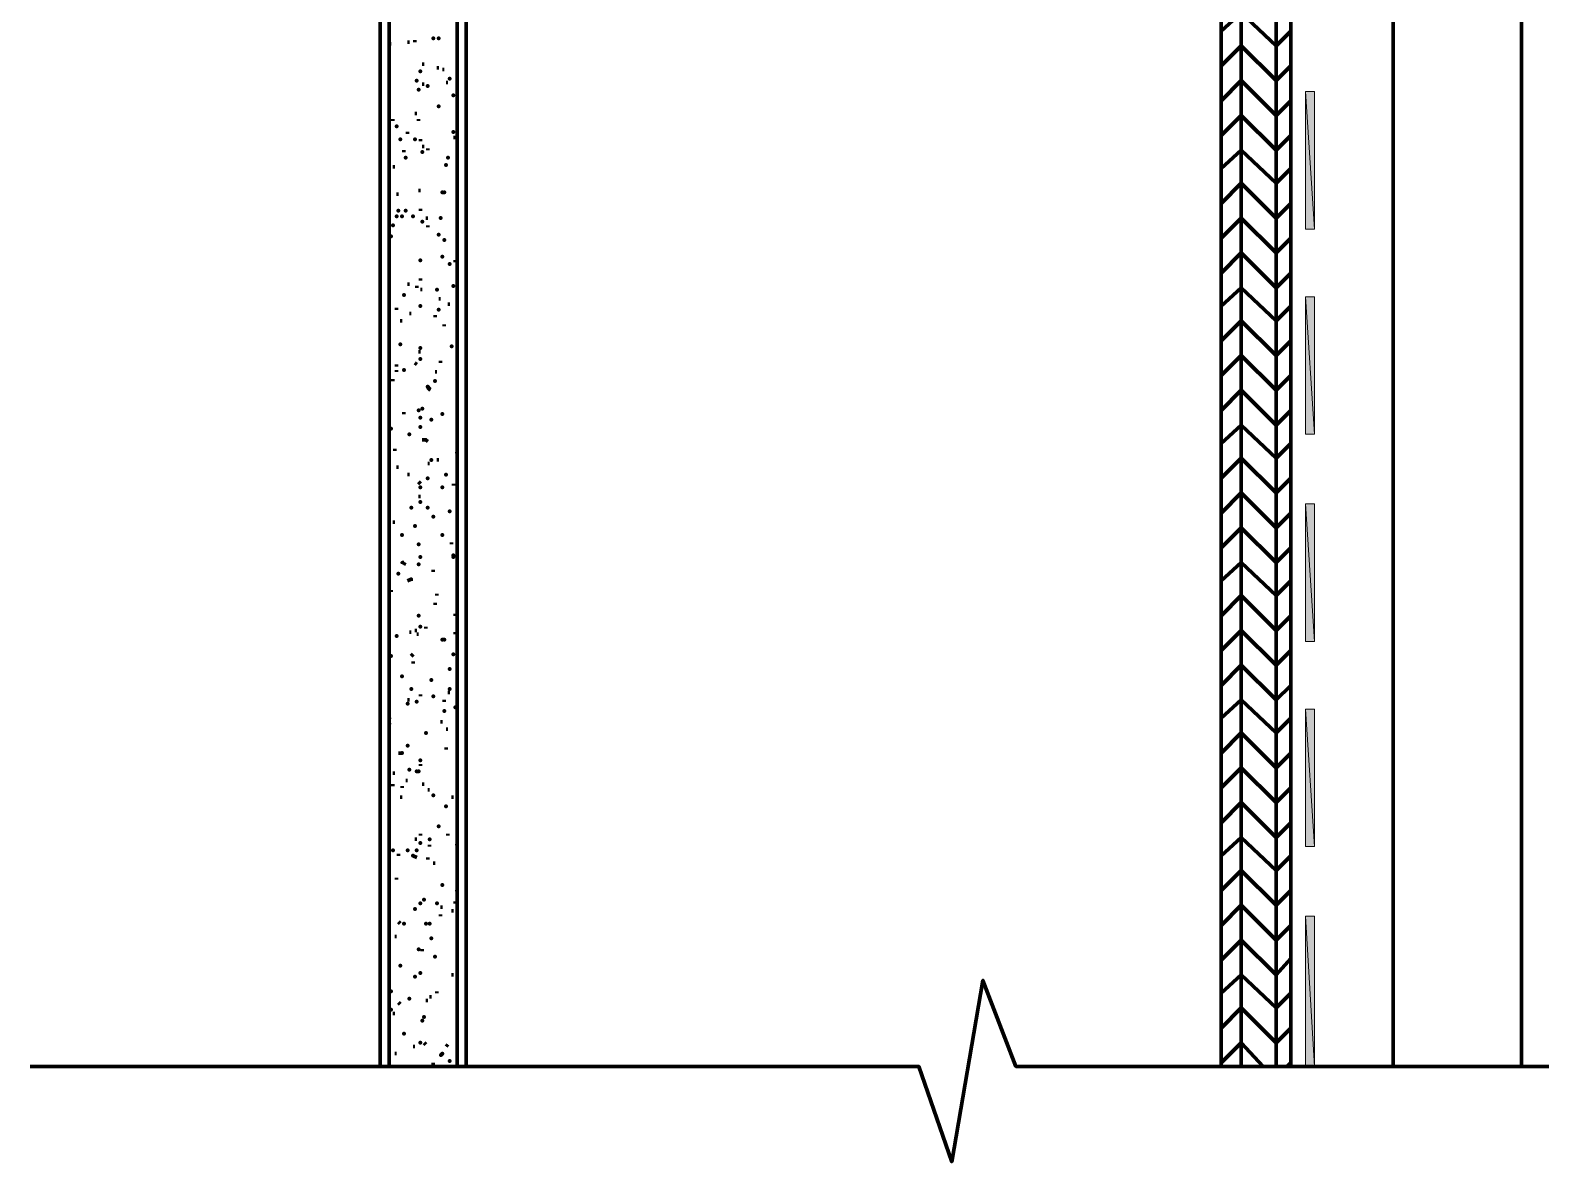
# Model space of a CAD drawing. Extents: x 207.7 to 257.7, y 176.6 to 255.2.
# Drawn here: x 207.65 to 219.43, y 176.57 to 185.39 of the extents above; entities that cross this region are included whole.
import ezdxf

# ---------------------------------------------------------------- set-up
doc = ezdxf.new("R2010")
doc.units = 0
doc.header["$MEASUREMENT"] = 0
for name, color, linetype, lineweight in [('Dt-Line 1', 9, 'Continuous', 0), ('Dt-Line 2', 6, 'Continuous', 9), ('Dt-Line 3', 7, 'Continuous', 15), ('Dt-Line 4', 1, 'Continuous', 25)]:
    doc.layers.add(name, color=color, linetype=linetype, lineweight=lineweight)

msp = doc.modelspace()

# ---------------------------------------------------------------- hatches: boundary and pattern name
at = {"layer": 'Dt-Line 2', "linetype": 'Continuous', "lineweight": 0}
for points in [[(217.66648, 184.90889), (217.59505, 184.90889), (217.59505, 183.83746), (217.66648, 183.83746)], [(217.66648, 183.30889), (217.59505, 183.30889), (217.59505, 182.23746), (217.66648, 182.23746)], [(217.66648, 181.6946), (217.59505, 181.6946), (217.59505, 180.62317), (217.66648, 180.62317)], [(217.66648, 180.0946), (217.59505, 180.0946), (217.59505, 179.02316), (217.66648, 179.02316)], [(217.66648, 178.48031), (217.59505, 178.48031), (217.59505, 177.30888), (217.66648, 177.30888)]]:
    msp.add_hatch(color=256, dxfattribs=at).paths.add_polyline_path(points, flags=0)

# ---------------------------------------------------------------- linework, layer by layer
at = {"layer": 'Dt-Line 1', "linetype": 'Continuous', "lineweight": 158}
for p, q in [((210.45218, 185.28032), (210.46647, 185.28032)), ((210.59504, 185.2946), (210.60933, 185.2946)), ((210.65218, 185.30889), (210.65218, 185.2946)), ((210.70933, 185.12318), (210.72361, 185.12318)), ((210.82361, 185.0946), (210.8379, 185.0946)), ((210.86647, 185.08032), (210.88075, 185.08032)), ((210.70933, 184.96603), (210.72361, 184.96603)), ((210.89504, 184.98032), (210.90933, 184.98032)), ((210.48075, 184.6946), (210.48075, 184.68032)), ((210.65218, 184.73746), (210.66647, 184.73746)), ((210.68075, 184.68032), (210.68075, 184.6946)), ((210.59504, 184.5946), (210.59504, 184.58032)), ((210.69504, 184.53746), (210.69504, 184.52317)), ((210.70933, 184.48032), (210.72361, 184.48032)), ((210.75218, 184.46603), (210.75218, 184.45175)), ((210.95218, 184.55175), (210.96647, 184.55175)), ((210.56647, 184.43746), (210.56647, 184.45175)), ((210.48075, 184.32317), (210.49504, 184.32317)), ((210.50933, 184.10889), (210.52361, 184.10889)), ((210.68075, 184.13746), (210.69504, 184.13746)), ((210.69504, 183.9946), (210.69504, 183.98032)), ((210.7379, 183.92317), (210.75218, 183.92317)), ((210.75218, 183.85174), (210.75218, 183.86603)), ((210.96647, 183.5946), (210.96647, 183.58032)), ((210.59504, 183.40889), (210.60933, 183.40889)), ((210.66647, 183.3946), (210.66647, 183.38032)), ((210.69504, 183.45174), (210.69504, 183.43746)), ((210.69504, 183.36603), (210.70933, 183.36603)), ((210.8379, 183.2946), (210.85218, 183.2946)), ((210.50933, 183.20889), (210.50933, 183.22317)), ((210.60933, 183.18031), (210.62361, 183.18031)), ((210.80933, 183.15174), (210.80933, 183.16603)), ((210.90933, 183.25174), (210.92361, 183.25174)), ((210.5379, 183.12317), (210.55218, 183.12317)), ((210.88075, 183.0946), (210.88075, 183.08032)), ((210.68075, 182.88032), (210.69504, 182.88032)), ((210.85218, 182.7946), (210.85218, 182.80889)), ((210.45218, 182.73746), (210.45218, 182.75174)), ((210.50933, 182.78031), (210.50933, 182.76603)), ((210.50933, 182.72317), (210.50933, 182.73746)), ((210.65218, 182.7946), (210.66647, 182.78031)), ((210.80933, 182.72317), (210.82361, 182.72317)), ((210.48075, 182.66603), (210.48075, 182.65174)), ((210.56647, 182.40889), (210.56647, 182.3946)), ((210.49504, 182.10888), (210.49504, 182.12317)), ((210.50933, 181.98031), (210.52361, 181.98031)), ((210.75218, 182.00889), (210.76647, 182.00889)), ((210.82361, 182.03746), (210.8379, 182.03746)), ((210.59504, 181.92317), (210.60933, 181.92317)), ((210.68075, 181.86603), (210.69504, 181.85174)), ((210.68075, 181.75174), (210.69504, 181.75174)), ((210.95218, 181.83746), (210.95218, 181.85174)), ((210.48075, 181.55174), (210.49504, 181.55174)), ((210.9379, 181.3946), (210.9379, 181.38031)), ((210.79504, 181.18031), (210.79504, 181.16603)), ((210.46647, 181.00888), (210.46647, 181.02317)), ((210.80933, 180.92317), (210.80933, 180.90888)), ((210.82361, 180.9946), (210.82361, 180.98031)), ((210.96647, 180.82317), (210.96647, 180.83745)), ((210.98076, 180.86603), (210.98076, 180.88031)), ((210.60933, 180.6946), (210.62361, 180.6946)), ((210.65218, 180.70888), (210.66647, 180.70888)), ((210.7379, 180.72317), (210.7379, 180.73745)), ((210.96647, 180.6946), (210.96647, 180.68031)), ((210.66647, 180.68031), (210.68075, 180.68031)), ((210.62361, 180.50888), (210.6379, 180.52317)), ((210.6379, 180.45174), (210.6379, 180.46603)), ((210.90933, 180.22317), (210.92361, 180.22317)), ((210.59504, 180.16602), (210.60933, 180.16602)), ((210.69504, 180.20888), (210.69504, 180.1946)), ((210.88075, 180.16602), (210.88075, 180.15174)), ((210.85218, 179.99459), (210.86647, 179.99459)), ((210.89504, 179.93745), (210.90933, 179.93745)), ((210.89504, 179.7946), (210.89504, 179.78031)), ((210.69504, 179.66602), (210.69504, 179.65174)), ((210.48075, 179.5946), (210.49504, 179.5946)), ((210.48075, 179.50888), (210.48075, 179.49459)), ((210.58076, 179.53745), (210.59504, 179.53745)), ((210.70933, 179.50888), (210.72361, 179.50888)), ((210.5379, 179.40888), (210.55218, 179.40888)), ((210.55218, 179.49459), (210.55218, 179.48031)), ((210.75218, 179.46602), (210.76647, 179.46602)), ((210.9379, 179.40888), (210.95218, 179.40888)), ((210.65218, 179.08031), (210.66647, 179.08031)), ((210.69504, 179.12316), (210.69504, 179.10888)), ((210.76647, 179.02316), (210.76647, 179.03745)), ((210.90933, 179.10888), (210.90933, 179.12316)), ((210.52361, 178.95174), (210.52361, 178.96602)), ((210.75218, 178.92316), (210.75218, 178.93745)), ((210.79504, 178.89459), (210.80933, 178.89459)), ((210.50933, 178.76602), (210.50933, 178.78031)), ((210.96647, 178.59459), (210.96647, 178.58031)), ((210.85218, 178.55174), (210.86647, 178.55174)), ((210.85218, 178.49459), (210.85218, 178.48031)), ((210.9379, 178.52316), (210.95218, 178.52316)), ((210.52361, 178.43745), (210.5379, 178.42316)), ((210.49504, 178.32316), (210.50933, 178.32316)), ((210.70933, 178.20888), (210.70933, 178.22316)), ((210.9379, 178.02316), (210.95218, 178.02316)), ((210.82361, 177.89459), (210.82361, 177.88031)), ((210.52361, 177.80888), (210.5379, 177.79459)), ((210.7379, 177.82316), (210.75218, 177.82316)), ((210.76647, 177.85173), (210.78076, 177.85173)), ((210.48075, 177.72316), (210.49504, 177.72316)), ((210.49504, 177.40888), (210.50933, 177.40888)), ((210.6379, 177.46602), (210.65218, 177.46602)), ((210.72361, 177.49459), (210.7379, 177.4803)), ((210.89504, 177.46602), (210.90933, 177.4803)), ((210.79504, 177.32316), (210.79504, 177.33745)), ((217.45219, 177.30888), (217.48077, 177.33745))]:
    msp.add_line(p, q, dxfattribs=at)
for points in [[(217.48077, 185.38032), (217.36648, 185.26603), (217.09505, 185.52318), (216.93791, 185.38032)], [(210.79504, 185.32318), (210.79504, 185.32318), (210.79504, 185.32319)], [(210.8379, 185.32318), (210.8379, 185.32318), (210.8379, 185.32319)], [(217.48077, 185.10889), (217.36648, 184.9946), (217.09505, 185.26603), (216.93791, 185.10889)], [(210.66647, 184.9946), (210.66647, 184.9946), (210.66647, 184.99462)], [(210.75218, 184.95175), (210.75218, 184.95175), (210.75218, 184.95176)], [(210.92361, 185.00889), (210.92361, 185.00889), (210.92361, 185.00891)], [(217.48077, 184.83746), (217.36648, 184.72317), (217.09505, 184.9946), (216.93791, 184.83746)], [(210.68075, 184.92317), (210.68075, 184.92317), (210.68075, 184.92319)], [(210.95218, 184.88032), (210.95218, 184.88032), (210.95218, 184.88033)], [(210.8379, 184.7946), (210.8379, 184.7946), (210.8379, 184.79462)], [(217.48077, 184.56603), (217.36648, 184.45175), (217.09505, 184.72317), (216.93791, 184.56603)], [(210.50933, 184.63746), (210.50933, 184.63746), (210.50933, 184.63747)], [(210.95218, 184.5946), (210.95218, 184.5946), (210.95218, 184.59462)], [(210.5379, 184.53746), (210.5379, 184.53746), (210.5379, 184.53747)], [(210.65218, 184.53746), (210.65218, 184.53746), (210.65218, 184.53747)], [(210.58076, 184.3946), (210.58076, 184.3946), (210.58076, 184.39462)], [(210.70933, 184.43746), (210.70933, 184.43746), (210.70933, 184.43747)], [(210.89504, 184.33746), (210.89504, 184.33746), (210.89504, 184.33748)], [(210.90933, 184.3946), (210.90933, 184.3946), (210.90933, 184.39462)], [(217.48077, 184.30889), (217.36648, 184.1946), (217.09505, 184.45175), (216.93791, 184.30889)], [(217.48077, 184.03746), (217.36648, 183.92317), (217.09505, 184.1946), (216.93791, 184.03746)], [(210.48075, 183.86603), (210.48075, 183.86603), (210.48075, 183.86604)], [(210.50933, 183.93746), (210.50933, 183.93746), (210.50933, 183.93747)], [(210.52361, 183.98032), (210.52361, 183.98032), (210.52361, 183.98033)], [(210.55218, 183.93746), (210.55218, 183.93746), (210.55218, 183.93747)], [(210.58076, 183.98032), (210.58076, 183.98032), (210.58076, 183.98033)], [(210.6379, 183.93746), (210.6379, 183.93746), (210.6379, 183.93747)], [(210.70933, 183.8946), (210.70933, 183.8946), (210.70933, 183.89462)], [(210.85218, 183.92317), (210.85218, 183.92317), (210.85218, 183.92319)], [(217.48077, 183.76603), (217.36648, 183.65174), (217.09505, 183.92317), (216.93791, 183.76603)], [(210.46647, 183.78032), (210.46647, 183.78032), (210.46647, 183.78033)], [(210.8379, 183.7946), (210.8379, 183.7946), (210.8379, 183.79462)], [(210.88075, 183.75174), (210.88075, 183.75174), (210.88075, 183.75176)], [(217.48077, 183.4946), (217.36648, 183.38032), (217.09505, 183.65174), (216.93791, 183.4946)], [(210.69504, 183.5946), (210.69504, 183.5946), (210.69504, 183.59462)], [(210.86647, 183.62317), (210.86647, 183.62317), (210.86647, 183.62319)], [(210.92361, 183.56603), (210.92361, 183.56603), (210.92361, 183.56604)], [(210.95218, 183.3946), (210.95218, 183.3946), (210.95218, 183.39461)], [(210.56647, 183.32317), (210.56647, 183.32317), (210.56647, 183.32319)], [(210.82361, 183.36603), (210.82361, 183.36603), (210.82361, 183.36604)], [(217.48077, 183.23746), (217.36648, 183.12317), (217.09505, 183.38032), (216.93791, 183.23746)], [(210.69504, 183.23746), (210.69504, 183.23746), (210.69504, 183.23747)], [(210.8379, 183.20889), (210.8379, 183.20889), (210.8379, 183.2089)], [(217.48077, 182.96603), (217.36648, 182.85174), (217.09505, 183.12317), (216.93791, 182.96603)], [(210.5379, 182.93746), (210.5379, 182.93746), (210.5379, 182.93747)], [(210.9379, 182.92317), (210.9379, 182.92317), (210.9379, 182.92319)], [(210.69504, 182.90889), (210.69504, 182.90889), (210.69504, 182.9089)], [(210.69504, 182.82317), (210.69504, 182.82317), (210.69504, 182.82319)], [(217.48077, 182.6946), (217.36648, 182.58031), (217.09505, 182.85174), (216.93791, 182.6946)], [(210.56647, 182.73746), (210.56647, 182.73746), (210.56647, 182.73747)], [(210.75218, 182.60889), (210.76647, 182.5946), (210.75218, 182.58031)], [(210.80933, 182.65174), (210.80933, 182.65174), (210.80933, 182.65176)], [(217.48077, 182.42317), (217.36648, 182.30888), (217.09505, 182.58031), (216.93791, 182.42317)], [(210.68075, 182.42317), (210.68075, 182.42317), (210.68075, 182.42318)], [(210.69504, 182.36603), (210.69504, 182.36603), (210.69504, 182.36604)], [(210.70933, 182.43746), (210.70933, 182.43746), (210.70933, 182.43747)], [(210.78076, 182.35174), (210.78076, 182.35174), (210.78076, 182.35176)], [(210.86647, 182.3946), (210.86647, 182.3946), (210.86647, 182.39461)], [(210.46647, 182.28031), (210.46647, 182.28031), (210.46647, 182.28033)], [(210.60933, 182.23746), (210.60933, 182.23746), (210.60933, 182.23747)], [(210.69504, 182.2946), (210.69504, 182.2946), (210.69504, 182.29461)], [(217.48077, 182.16603), (217.36648, 182.05174), (217.09505, 182.30888), (216.93791, 182.16603)], [(210.70933, 182.1946), (210.7379, 182.1946), (210.75218, 182.18031)], [(210.78076, 182.03746), (210.78076, 182.03746), (210.78076, 182.03747)], [(210.98076, 182.0946), (210.98076, 182.0946), (210.98076, 182.09461)], [(217.48077, 181.8946), (217.36648, 181.78031), (217.09505, 182.05174), (216.93791, 181.8946)], [(210.75218, 181.8946), (210.75218, 181.8946), (210.75218, 181.89461)], [(210.89504, 181.92317), (210.89504, 181.92317), (210.89504, 181.92318)], [(210.69504, 181.82317), (210.69504, 181.82317), (210.69504, 181.82318)], [(210.86647, 181.82317), (210.86647, 181.82317), (210.86647, 181.82318)], [(217.48077, 181.62317), (217.36648, 181.50888), (217.09505, 181.78031), (216.93791, 181.62317)], [(210.62361, 181.66603), (210.62361, 181.66603), (210.62361, 181.66604)], [(210.69504, 181.70888), (210.69504, 181.70888), (210.69504, 181.7089)], [(210.75218, 181.66603), (210.75218, 181.66603), (210.75218, 181.66604)], [(210.92361, 181.63745), (210.92361, 181.63745), (210.92361, 181.63747)], [(210.65218, 181.52317), (210.65218, 181.52317), (210.65218, 181.52318)], [(210.79504, 181.5946), (210.79504, 181.5946), (210.79504, 181.59461)], [(217.48077, 181.35174), (217.36648, 181.23745), (217.09505, 181.50888), (216.93791, 181.35174)], [(210.55218, 181.45174), (210.55218, 181.45174), (210.55218, 181.45176)], [(210.86647, 181.45174), (210.86647, 181.45174), (210.86647, 181.45176)], [(210.68075, 181.38031), (210.68075, 181.38031), (210.68075, 181.38033)], [(210.58076, 181.22317), (210.55218, 181.23745), (210.56647, 181.23745)], [(210.68075, 181.22317), (210.68075, 181.22317), (210.68075, 181.22318)], [(217.48077, 181.0946), (217.36648, 180.98031), (217.09505, 181.23745), (216.93791, 181.0946)], [(210.52361, 181.15174), (210.52361, 181.15174), (210.52361, 181.15175)], [(210.59504, 181.0946), (210.62361, 181.10888), (210.62361, 181.0946)], [(217.48077, 180.82317), (217.36648, 180.70888), (217.09505, 180.98031), (216.93791, 180.82317)], [(210.68075, 180.82317), (210.68075, 180.82317), (210.68075, 180.82318)], [(210.69504, 180.73745), (210.69504, 180.73745), (210.69504, 180.73747)], [(217.48077, 180.55174), (217.36648, 180.43745), (217.09505, 180.70888), (216.93791, 180.55174)], [(210.50933, 180.66603), (210.50933, 180.66603), (210.50933, 180.66604)], [(210.46647, 180.50888), (210.46647, 180.50888), (210.46647, 180.5089)], [(210.95218, 180.52317), (210.95218, 180.52317), (210.95218, 180.52318)], [(210.55218, 180.35174), (210.55218, 180.35174), (210.55218, 180.35175)], [(210.92361, 180.40888), (210.92361, 180.40888), (210.92361, 180.4089)], [(217.48077, 180.28031), (217.36648, 180.16602), (217.09505, 180.43745), (216.93791, 180.28031)], [(210.62361, 180.25174), (210.62361, 180.25174), (210.62361, 180.25175)], [(210.78076, 180.32317), (210.78076, 180.32317), (210.78076, 180.32318)], [(210.92361, 180.25174), (210.92361, 180.25174), (210.92361, 180.25175)], [(210.59504, 180.13745), (210.59504, 180.13745), (210.59504, 180.13747)], [(210.66647, 180.15174), (210.66647, 180.15174), (210.66647, 180.15175)], [(210.79504, 180.1946), (210.79504, 180.1946), (210.79504, 180.19461)], [(217.48077, 180.02317), (217.36648, 179.90888), (217.09505, 180.16602), (216.93791, 180.02317)], [(210.45218, 180.02317), (210.45218, 180.02317), (210.45218, 180.02318)], [(210.45218, 179.98031), (210.45218, 179.98031), (210.45218, 179.98032)], [(210.88075, 180.08031), (210.88075, 180.08031), (210.88075, 180.08032)], [(210.7379, 179.90888), (210.7379, 179.90888), (210.7379, 179.9089)], [(217.48077, 179.75174), (217.36648, 179.63745), (217.09505, 179.90888), (216.93791, 179.75174)], [(210.55218, 179.75174), (210.52361, 179.75174)], [(210.59504, 179.80888), (210.59504, 179.80888), (210.59504, 179.80889)], [(210.69504, 179.69459), (210.69504, 179.69459), (210.69504, 179.69461)], [(217.48077, 179.48031), (217.36648, 179.36602), (217.09505, 179.63745), (216.93791, 179.48031)], [(210.60933, 179.62317), (210.60933, 179.62317), (210.60933, 179.62318)], [(210.79504, 179.42317), (210.79504, 179.42317), (210.79504, 179.42318)], [(210.89504, 179.33745), (210.89504, 179.33745), (210.89504, 179.33746)], [(217.48077, 179.20888), (217.36648, 179.09459), (217.09505, 179.36602), (216.93791, 179.20888)], [(210.8379, 179.18031), (210.8379, 179.18031), (210.8379, 179.18032)], [(210.69504, 179.05174), (210.69504, 179.05174), (210.69504, 179.05175)], [(210.76647, 179.08031), (210.76647, 179.08031), (210.76647, 179.08032)], [(210.98076, 179.03745), (210.98076, 179.03745), (210.98076, 179.03747)], [(217.48077, 178.95174), (217.36648, 178.83745), (217.09505, 179.09459), (216.93791, 178.95174)], [(210.48075, 178.99459), (210.48075, 178.99459), (210.48075, 178.99461)], [(210.59504, 178.99459), (210.59504, 178.99459), (210.59504, 178.99461)], [(210.6379, 178.95174), (210.66647, 178.93745)], [(210.66647, 178.99459), (210.66647, 178.99459), (210.66647, 178.99461)], [(217.48077, 178.68031), (217.36648, 178.56602), (217.09505, 178.83745), (216.93791, 178.68031)], [(210.86647, 178.72316), (210.86647, 178.72316), (210.86647, 178.72318)], [(210.69504, 178.58031), (210.69504, 178.58031), (210.69504, 178.58032)], [(210.72361, 178.60888), (210.72361, 178.60888), (210.72361, 178.60889)], [(210.82361, 178.58031), (210.82361, 178.58031), (210.82361, 178.58032)], [(210.98076, 178.68031), (210.98076, 178.68031), (210.98076, 178.68032)], [(217.48077, 178.40888), (217.36648, 178.29459), (217.09505, 178.56602), (216.93791, 178.40888)], [(210.65218, 178.53745), (210.65218, 178.53745), (210.65218, 178.53746)], [(210.56647, 178.42316), (210.56647, 178.42316), (210.56647, 178.42318)], [(210.7379, 178.42316), (210.7379, 178.42316), (210.7379, 178.42318)], [(210.76647, 178.42316), (210.76647, 178.42316), (210.76647, 178.42318)], [(210.78076, 178.30888), (210.78076, 178.30888), (210.78076, 178.30889)], [(217.48077, 178.15173), (217.36648, 178.02316), (217.09505, 178.29459), (216.93791, 178.13745)], [(210.5379, 178.09459), (210.5379, 178.09459), (210.5379, 178.09461)], [(210.80933, 178.16602), (210.80933, 178.16602), (210.80933, 178.16604)], [(210.65218, 178.00888), (210.65218, 178.00888), (210.65218, 178.00889)], [(210.69504, 178.03745), (210.69504, 178.03745), (210.69504, 178.03746)], [(217.48077, 177.88031), (217.36648, 177.76602), (217.09505, 178.02316), (216.93791, 177.88031)], [(210.46647, 177.89459), (210.46647, 177.89459), (210.46647, 177.89461)], [(210.46647, 177.75173), (210.46647, 177.75173), (210.46647, 177.75175)], [(210.60933, 177.83745), (210.60933, 177.83745), (210.60933, 177.83746)], [(217.48077, 177.60888), (217.36648, 177.49459), (217.09505, 177.76602), (216.93791, 177.60888)], [(210.70933, 177.66602), (210.70933, 177.66602), (210.70933, 177.66603)], [(210.72361, 177.69459), (210.72361, 177.69459), (210.72361, 177.6946)], [(210.56647, 177.56602), (210.56647, 177.56602), (210.56647, 177.56603)], [(210.69504, 177.49459), (210.69504, 177.49459), (210.69504, 177.4946)], [(217.26648, 177.30888), (217.09505, 177.49459), (216.93791, 177.33745)], [(210.92361, 177.35173), (210.92361, 177.35173), (210.92361, 177.35175)]]:
    msp.add_lwpolyline(points, dxfattribs=at)
for points in [[(210.69504, 185.06603), (210.69504, 185.06605), (210.69504, 185.06603)], [(210.88075, 184.12317), (210.88075, 184.12319), (210.86647, 184.12317)], [(210.69504, 181.28031), (210.69504, 181.28033), (210.69504, 181.28031)], [(210.95218, 181.2946), (210.95218, 181.29461), (210.95218, 181.28031)], [(210.86647, 180.63745), (210.86647, 180.63747), (210.88075, 180.63745)], [(210.96647, 180.10888), (210.96647, 180.1089), (210.98076, 180.10888)], [(210.68075, 179.60888), (210.68075, 179.60889), (210.66647, 179.60888)], [(210.86647, 177.40888), (210.86647, 177.40889), (210.85218, 177.39459)]]:
    msp.add_lwpolyline(points, close=True, dxfattribs=at)
for p in [(210.79504, 185.32318), (210.8379, 185.32318), (210.69504, 185.06603), (210.69504, 185.06603), (210.66647, 184.9946), (210.75218, 184.95175), (210.92361, 185.00889), (210.68075, 184.92317), (210.95218, 184.88032), (210.8379, 184.7946), (210.50933, 184.63746), (210.95218, 184.5946), (210.5379, 184.53746), (210.65218, 184.53746), (210.58076, 184.3946), (210.70933, 184.43746), (210.89504, 184.33746), (210.90933, 184.3946), (210.86647, 184.12317), (210.88075, 184.12317), (210.48075, 183.86603), (210.50933, 183.93746), (210.52361, 183.98032), (210.55218, 183.93746), (210.58076, 183.98032), (210.6379, 183.93746), (210.70933, 183.8946), (210.85218, 183.92317), (210.46647, 183.78032), (210.8379, 183.7946), (210.88075, 183.75174), (210.69504, 183.5946), (210.86647, 183.62317), (210.92361, 183.56603), (210.95218, 183.3946), (210.56647, 183.32317), (210.82361, 183.36603), (210.69504, 183.23746), (210.8379, 183.20889), (210.5379, 182.93746), (210.9379, 182.92317), (210.69504, 182.90889), (210.69504, 182.82317), (210.56647, 182.73746), (210.75218, 182.60889), (210.80933, 182.65174), (210.68075, 182.42317), (210.69504, 182.36603), (210.70933, 182.43746), (210.78076, 182.35174), (210.86647, 182.3946), (210.46647, 182.28031), (210.60933, 182.23746), (210.69504, 182.2946), (210.78076, 182.03746), (210.98076, 182.0946), (210.75218, 181.8946), (210.89504, 181.92317), (210.69504, 181.82317), (210.86647, 181.82317), (210.62361, 181.66603), (210.69504, 181.70888), (210.75218, 181.66603), (210.92361, 181.63745), (210.65218, 181.52317), (210.79504, 181.5946), (210.55218, 181.45174), (210.86647, 181.45174), (210.68075, 181.38031), (210.69504, 181.28031), (210.95218, 181.2946), (210.95218, 181.28031), (210.68075, 181.22317), (210.52361, 181.15174), (210.68075, 180.82317), (210.69504, 180.73745), (210.50933, 180.66603), (210.86647, 180.63745), (210.88075, 180.63745), (210.46647, 180.50888), (210.95218, 180.52317), (210.55218, 180.35174), (210.92361, 180.40888), (210.62361, 180.25174), (210.78076, 180.32317), (210.92361, 180.25174), (210.59504, 180.13745), (210.66647, 180.15174), (210.79504, 180.1946), (210.96647, 180.10888), (210.98076, 180.10888), (210.45218, 180.02317), (210.45218, 179.98031), (210.88075, 180.08031), (210.7379, 179.90888), (210.55218, 179.75174), (210.59504, 179.80888), (210.69504, 179.69459), (210.60933, 179.62317), (210.66647, 179.60888), (210.68075, 179.60888), (210.79504, 179.42317), (210.89504, 179.33745), (210.8379, 179.18031), (210.69504, 179.05174), (210.76647, 179.08031), (210.98076, 179.03745), (210.48075, 178.99459), (210.59504, 178.99459), (210.6379, 178.95174), (210.66647, 178.99459), (210.86647, 178.72316), (210.69504, 178.58031), (210.72361, 178.60888), (210.82361, 178.58031), (210.98076, 178.68031), (210.65218, 178.53745), (210.56647, 178.42316), (210.7379, 178.42316), (210.76647, 178.42316), (210.68075, 178.22316), (210.78076, 178.30888), (210.5379, 178.09459), (210.80933, 178.16602), (210.65218, 178.00888), (210.69504, 178.03745), (210.46647, 177.89459), (210.46647, 177.75173), (210.60933, 177.83745), (210.70933, 177.66602), (210.72361, 177.69459), (210.56647, 177.56602), (210.69504, 177.49459), (210.86647, 177.40888), (210.92361, 177.35173)]:
    msp.add_point(p, dxfattribs=at)
at = {"layer": 'Dt-Line 2', "linetype": 'Continuous', "lineweight": 211}
for p, q in [((210.38075, 254.49473), (210.38075, 177.30888)), ((211.05218, 254.49473), (211.05218, 177.30888))]:
    msp.add_line(p, q, dxfattribs=at)
at = {"layer": 'Dt-Line 2', "linetype": 'Continuous', "lineweight": 158}
for p, q in [((210.45218, 254.49473), (210.45218, 177.30888)), ((210.98076, 254.49473), (210.98076, 177.30888))]:
    msp.add_line(p, q, dxfattribs=at)
at = {"layer": 'Dt-Line 2', "linetype": 'Continuous', "lineweight": 0}
for points in [[(217.66648, 184.90889), (217.59505, 184.90889), (217.66648, 183.83746), (217.59505, 183.83746), (217.59505, 184.90889), (217.66648, 183.83746)], [(217.66648, 183.30889), (217.59505, 183.30889), (217.66648, 182.23746), (217.59505, 182.23746), (217.59505, 183.30889), (217.66648, 182.23746)], [(217.66648, 181.6946), (217.59505, 181.6946), (217.66648, 180.62317), (217.59505, 180.62317), (217.59505, 181.6946), (217.66648, 180.62317)], [(217.66648, 180.0946), (217.59505, 180.0946), (217.66648, 179.02316), (217.59505, 179.02316), (217.59505, 180.0946), (217.66648, 179.02316)], [(217.66648, 178.48031), (217.59505, 178.48031), (217.59505, 177.30888), (217.66648, 177.30888)]]:
    msp.add_lwpolyline(points, close=True, dxfattribs=at)
msp.add_lwpolyline([(217.59505, 177.30888), (217.66648, 177.30888), (217.59505, 178.48031), (217.66648, 177.30888)], dxfattribs=at)
at = {"layer": 'Dt-Line 3', "linetype": 'Continuous', "lineweight": 211}
for p, q in [((216.93791, 177.30888), (216.93791, 254.49473)), ((217.48077, 177.30888), (217.48077, 254.49473)), ((219.28077, 199.28034), (219.28077, 177.30888))]:
    msp.add_line(p, q, dxfattribs=at)
at = {"layer": 'Dt-Line 3', "linetype": 'Continuous', "lineweight": 158}
for p, q in [((217.09505, 177.30888), (217.09505, 254.49473)), ((217.36648, 177.30888), (217.36648, 254.49473))]:
    msp.add_line(p, q, dxfattribs=at)
at = {"layer": 'Dt-Line 3', "linetype": 'Continuous', "lineweight": 211}
msp.add_lwpolyline([(218.28077, 199.50891), (217.72362, 199.50891), (217.72362, 195.22319), (218.28077, 195.22319), (218.28077, 199.50891), (218.28077, 177.30888)], dxfattribs=at)
at = {"layer": 'Dt-Line 4', "linetype": 'Continuous', "lineweight": 211}
msp.add_lwpolyline([(222.75221, 177.30888), (215.33791, 177.30888), (215.08076, 177.98031), (214.8379, 176.56602), (214.58076, 177.30888), (207.65218, 177.30888)], dxfattribs=at)

doc.saveas('drawing.dxf')
